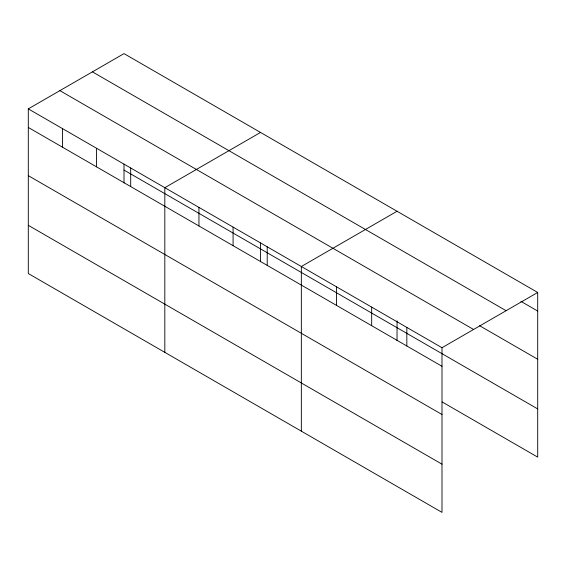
<?xml version="1.0" encoding="UTF-8"?>
<svg xmlns="http://www.w3.org/2000/svg" width="566" height="566" viewBox="0 0 566 566"><rect width="100%" height="100%" fill="white"/><g stroke="black" fill="none" stroke-linecap="round" stroke-linejoin="round"><path stroke-width="0.85" d="M28.3 108.87L441.996 347.715L441.996 512.379L28.3 273.534L28.3 108.87L124.004 53.621L537.7 292.466L537.7 457.13L442.145 401.959M260.523 132.437L164.819 187.693L164.819 352.356M397.042 211.26L301.338 266.508L301.338 431.172M441.996 347.715L537.7 292.466M520.883 301.338L537.7 311.045M92.421 71.854L506.117 310.699M479.6 325.712L537.7 359.254M59.883 90.638L473.579 329.483M124.004 170.076L537.7 408.921M28.3 127.449L441.996 366.294M28.3 175.658L441.996 414.503M28.3 225.325L441.996 464.177M406.834 327.417L406.834 345.996M397.042 320.865L397.042 340.626M371.671 307.112L371.671 325.691M336.508 286.813L336.508 305.392M267.209 246.804L267.209 265.383M260.523 242.899L260.523 261.803M233.079 227.1L233.079 245.679M198.949 207.397L198.949 225.975M130.689 167.989L130.689 186.568M124.004 164.076L124.004 182.988M96.56 148.278L96.56 166.857M62.43 128.574L62.43 147.153"/></g></svg>
